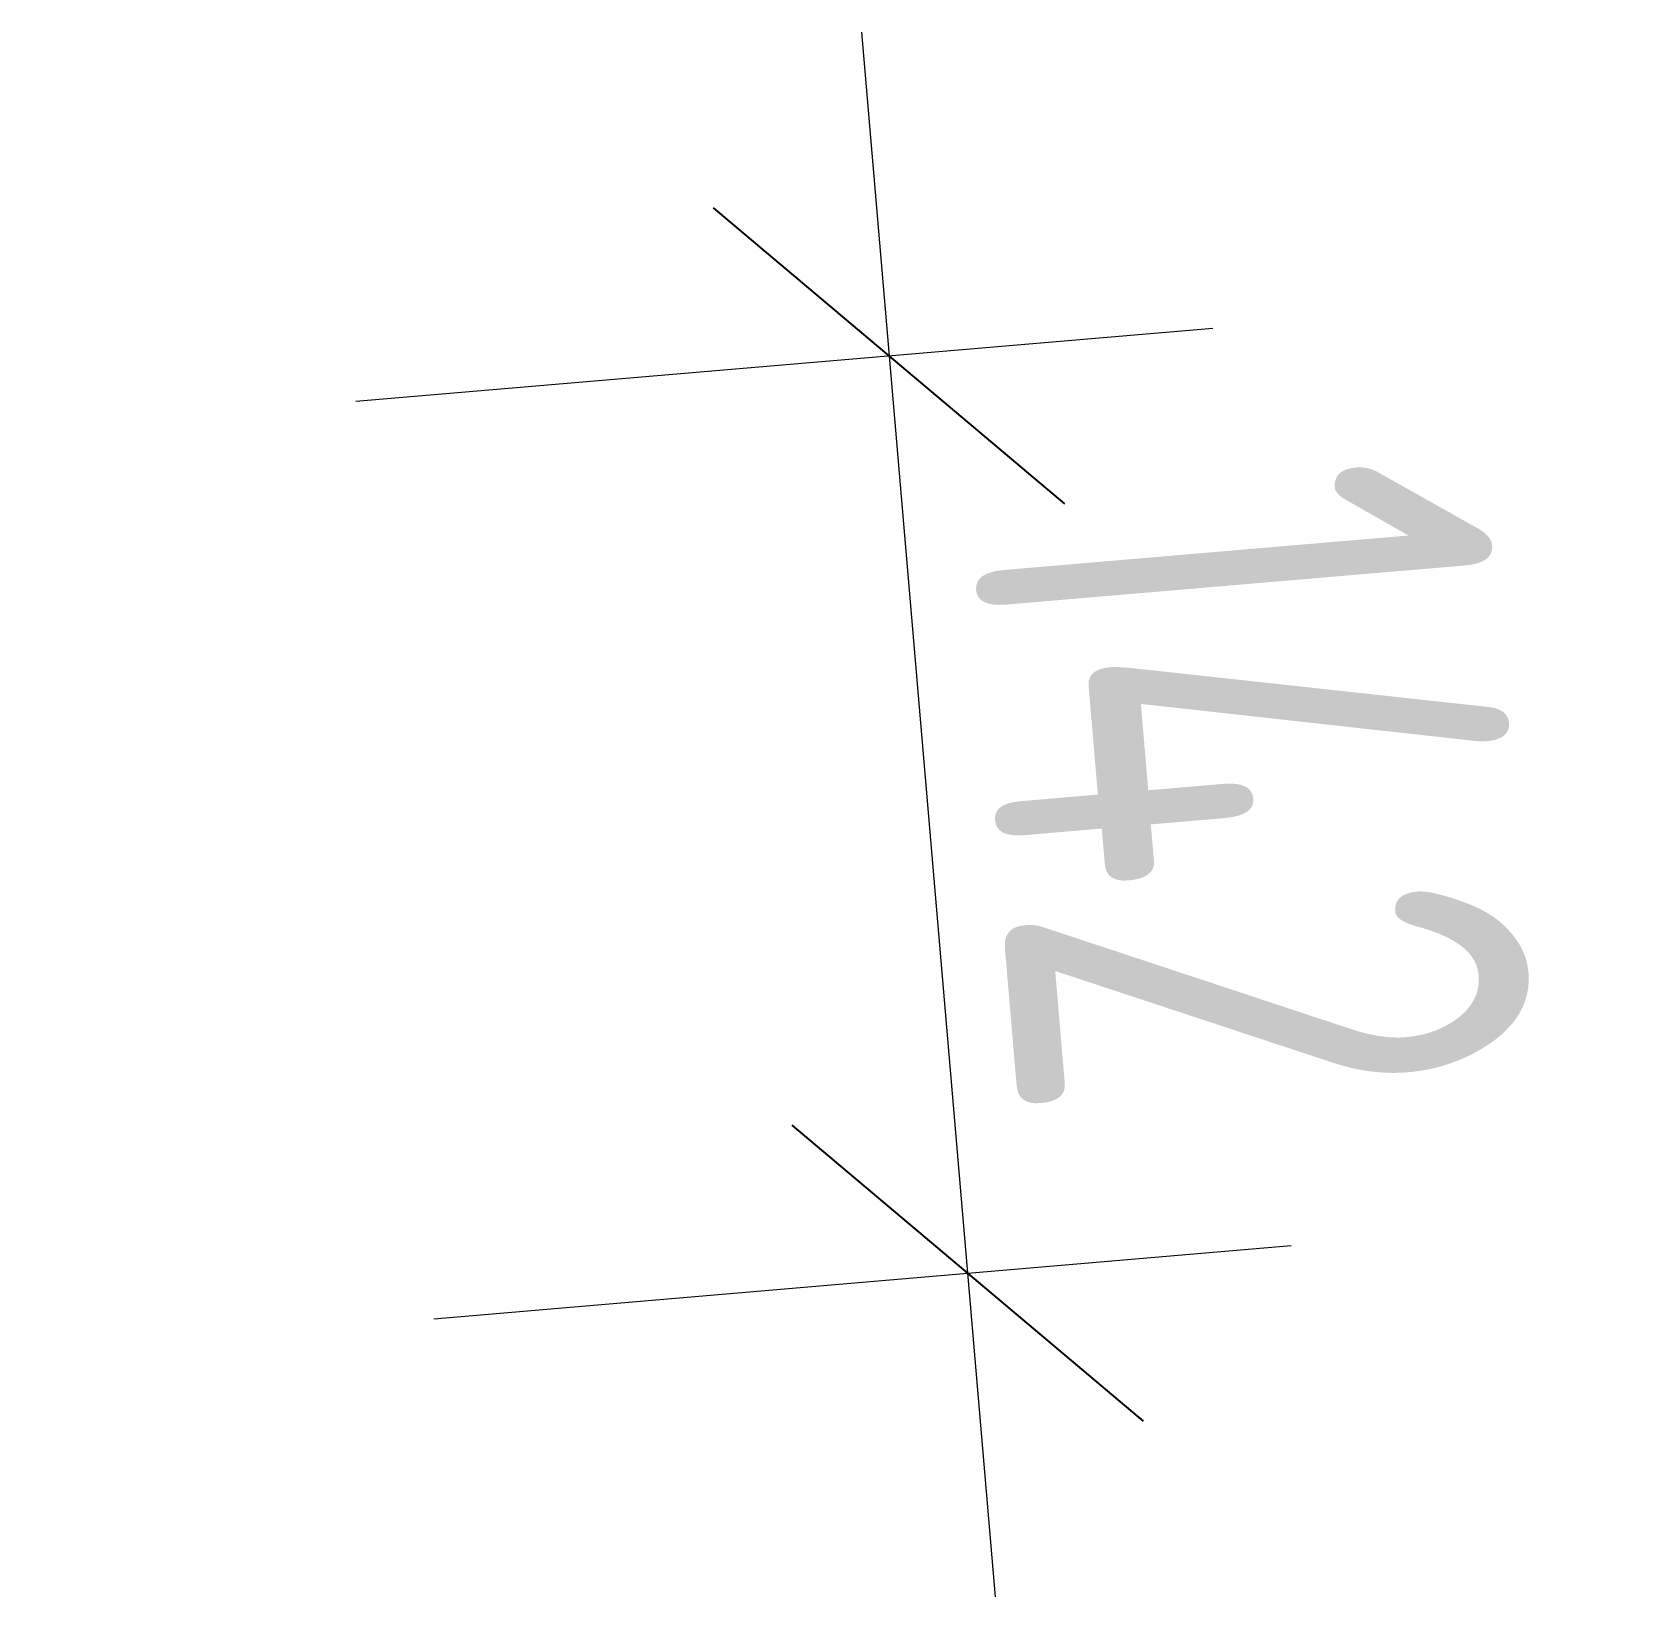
# Model space of a CAD drawing. Header units: millimetres. Extents: x -300006 to 582436, y -239689 to 0.
# Drawn here: x 582188.4 to 582436.2, y -127881 to -127640.2 of the extents above; entities that cross this region are included whole.
import ezdxf

# ---------------------------------------------------------------- set-up
doc = ezdxf.new("R2010")
doc.units = ezdxf.units.MM
doc.styles.add('样式 3', font='gbenor.shx', dxfattribs={"width": 0.75, "height": 80, "bigfont": 'gbcbig.shx'})
doc.dimstyles.new('小件 1细化GJ实际标注', dxfattribs={"dimtxt": 100, "dimasz": 50, "dimexe": 50, "dimexo": 50, "dimgap": 10, "dimtad": 1, "dimdec": 0, "dimzin": 0, "dimdsep": 46, "dimtxsty": '样式 3', "dimblk": 'OBLIQUE', "dimcen": 0.09, "dimdle": 50, "dimclrd": 252, "dimclre": 4, "dimclrt": 7, "dimadec": 0, "dimazin": 0, "dimtfac": 1, "dimtdec": 0, "dimtix": 1, "dimtmove": 2, "dimatfit": 0, "dimldrblk": 'OBLIQUE', "dimfxl": 80, "dimtolj": 1, "dimtzin": 0, "dimlwd": 13, "dimlwe": 13, "dimarcsym": 0})

# ---------------------------------------------------------------- blocks, each defined once
blk = doc.blocks.new('_OBLIQUE')
at = {"color": 0, "linetype": 'ByBlock'}
blk.add_line((-0.5, -0.5), (0.5, 0.5), dxfattribs=at)
blk = doc.blocks.new('*D13')
at = {"color": 252, "lineweight": 13, "ltscale": 1.5, "transparency": 16777216}
blk.add_line((582316.12, -127640.16), (582336.66, -127881.01), dxfattribs=at)
at = {"color": 4, "lineweight": 13, "ltscale": 1.5, "transparency": 16777216}
for p, q in [((582238.24, -127696.98), (582370.19, -127685.73)), ((582250.28, -127838.2), (582382.23, -127826.95))]:
    blk.add_line(p, q, dxfattribs=at)
at = {"layer": 'Defpoints', "color": 0, "ltscale": 1.5, "transparency": 16777216}
for p in [(582188.42, -127701.23), (582332.41, -127831.19), (582200.46, -127842.44)]:
    blk.add_point(p, dxfattribs=at)
at = {"color": 252, "lineweight": 13, "ltscale": 1.5, "transparency": 16777216, "xscale": 50, "yscale": 50, "zscale": 50}
for p, rotation in [((582320.37, -127689.97), 94.87362250859228), ((582332.41, -127831.19), 274.8736225085922)]:
    blk.add_blockref('_OBLIQUE', p, dxfattribs=dict(at, rotation=rotation))
at = {"color": 7, "ltscale": 1.5, "transparency": 16777216, "insert": (582376.21, -127756.34), "char_height": 80, "attachment_point": 5, "rotation": 274.8736, "style": '样式 3'}
blk.add_mtext('\\A1;142', dxfattribs=at)

msp = doc.modelspace()

# ---------------------------------------------------------------- dimensions: what is measured, and where the dimension line sits
at = {"ltscale": 1.5}
dim = msp.add_aligned_dim(p1=(582188.42, -127701.23), p2=(582200.46, -127842.44), distance=132.43, dimstyle='小件 1细化GJ实际标注', dxfattribs=at)
dim.commit()
dim.dimension.update_dxf_attribs({"geometry": '*D13', "text_midpoint": (582376.21, -127756.34)})

doc.saveas('drawing.dxf')
